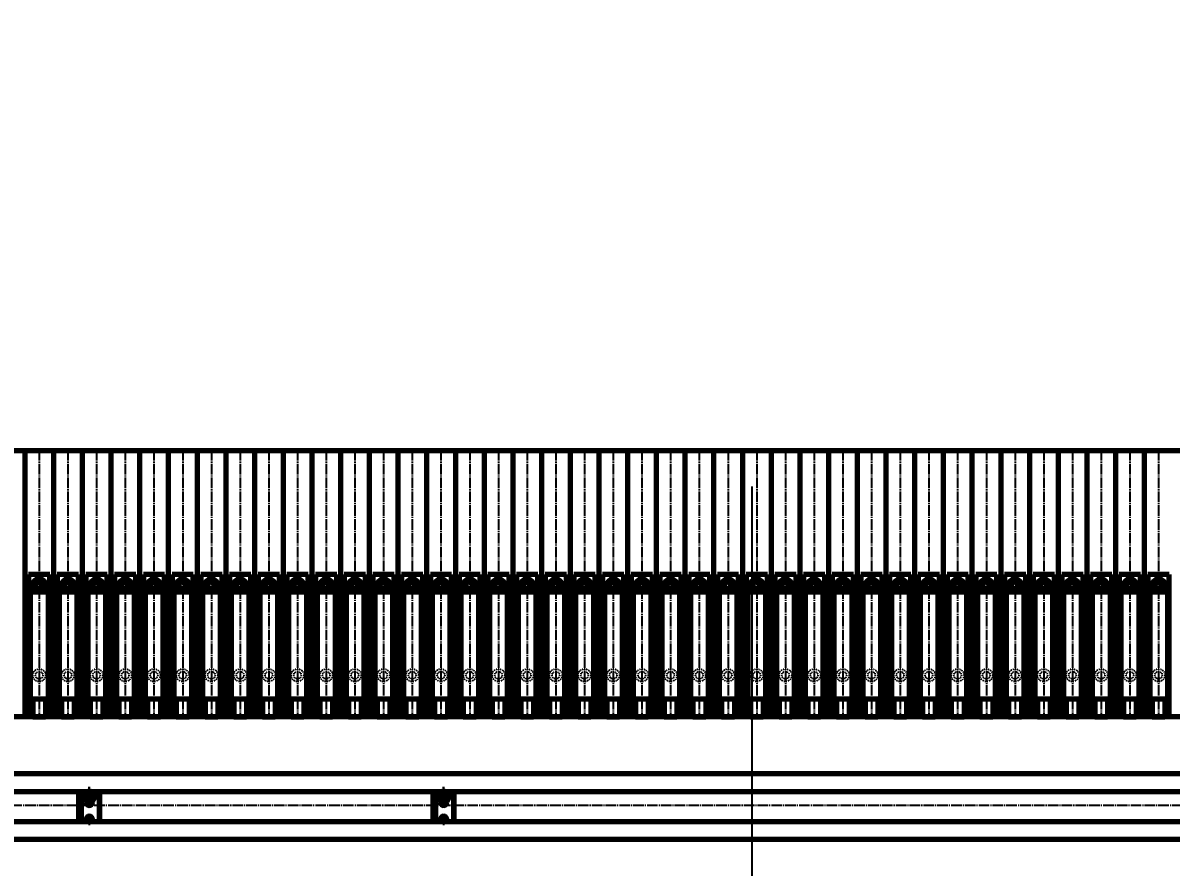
# Model space of a CAD drawing. Header units: millimetres. Extents: x -14850 to 14850, y -10500 to 10500.
# Drawn here: x -8277 to -5037, y 4235 to 6616 of the extents above; entities that cross this region are included whole.
import ezdxf

# ---------------------------------------------------------------- set-up
doc = ezdxf.new("R2010")
doc.units = ezdxf.units.MM
doc.linetypes.add('EB_DASH', pattern=[6, 3, -3])
doc.linetypes.add('EB_DASHDOT', pattern=[39, 30, -3, 3, -3])
for name, color, linetype, lineweight in [('CAXA0', 7, 'Continuous', 70), ('CAXA1', 1, 'EB_DASHDOT', 25), ('CAXA2', 6, 'EB_DASH', 25), ('CAXA4', 3, 'Continuous', 25)]:
    doc.layers.add(name, color=color, linetype=linetype, lineweight=lineweight)
doc.styles.add('标准', font='', dxfattribs={"width": 0.667})
doc.styles.get('标准').set_extended_font_data('SimSun')
doc.dimstyles.new('标准', dxfattribs={"dimscale": 50, "dimtxt": 4, "dimasz": 3, "dimexe": 2, "dimexo": 0, "dimtad": 1, "dimdec": 1, "dimdsep": 46, "dimtxsty": '标准', "dimcen": 0, "dimdle": 4, "dimaunit": 1, "dimazin": 2, "dimtfac": 1, "dimtdec": 3, "dimtmove": 0, "dimatfit": 3, "dimfxl": 0, "dimtolj": 1, "dimtzin": 0, "dimarcsym": 0})

# ---------------------------------------------------------------- blocks, each defined once
blk = doc.blocks.new('*D271')
at = {"layer": 'CAXA4', "linetype": 'Continuous', "lineweight": 25}
for points in [[(-11554.7, 8326.6), (-11404.7, 8307.9), (-11404.7, 8345.4)], [(3945.3, 8326.6), (3795.3, 8307.9), (3795.3, 8345.4)]]:
    blk.add_hatch(color=0, dxfattribs=at).paths.add_polyline_path(points, flags=0)
at = {"layer": 'CAXA4', "color": 0, "linetype": 'Continuous', "lineweight": 25}
for p, q in [((-11554.7, 4413.9), (-11554.7, 8426.6)), ((3945.3, 4948.9), (3945.3, 8426.6)), ((-11554.7, 8326.6), (3945.3, 8326.6))]:
    blk.add_line(p, q, dxfattribs=at)
at = {"layer": 'CAXA4', "color": 0, "linetype": 'Continuous', "lineweight": 25, "insert": (-4072.2, 8631.9), "char_height": 200, "attachment_point": 1, "style": '标准'}
blk.add_mtext('\\fSimSun|b0|i0|p34;15500', dxfattribs=at)

msp = doc.modelspace()

# ---------------------------------------------------------------- linework, layer by layer
at = {"layer": 'CAXA0'}
for p, q in [((1398.26, 5408.92), (-10849.74, 5408.92)), ((-8271.74, 5408.92), (-8271.74, 4658.92)), ((-8190.74, 5408.92), (-8190.74, 4658.92)), ((-8109.74, 5408.92), (-8109.74, 4658.92)), ((-8028.74, 5408.92), (-8028.74, 4658.92)), ((-7947.74, 5408.92), (-7947.74, 4658.92)), ((-7866.74, 5408.92), (-7866.74, 4658.92)), ((-7785.74, 5408.92), (-7785.74, 4658.92)), ((-7704.74, 5408.92), (-7704.74, 4658.92)), ((-7623.74, 5408.92), (-7623.74, 4658.92)), ((-7542.74, 5408.92), (-7542.74, 4658.92)), ((-7461.74, 5408.92), (-7461.74, 4658.92)), ((-7380.74, 5408.92), (-7380.74, 4658.92)), ((-7299.74, 5408.92), (-7299.74, 4658.92)), ((-7218.74, 5408.92), (-7218.74, 4658.92)), ((-7137.74, 5408.92), (-7137.74, 4658.92)), ((-7056.74, 5408.92), (-7056.74, 4658.92)), ((-6975.74, 5408.92), (-6975.74, 4658.92)), ((-6894.74, 5408.92), (-6894.74, 4658.92)), ((-6813.74, 5408.92), (-6813.74, 4658.92)), ((-6732.74, 5408.92), (-6732.74, 4658.92)), ((-6651.74, 5408.92), (-6651.74, 4658.92)), ((-6570.74, 5408.92), (-6570.74, 4658.92)), ((-6489.74, 5408.92), (-6489.74, 4658.92)), ((-6408.74, 5408.92), (-6408.74, 4658.92)), ((-6327.74, 5408.92), (-6327.74, 4658.92)), ((-6246.74, 5408.92), (-6246.74, 4658.92)), ((-6165.74, 5408.92), (-6165.74, 4658.92)), ((-6084.74, 5408.92), (-6084.74, 4658.92)), ((-6003.74, 5408.92), (-6003.74, 4658.92)), ((-5922.74, 5408.92), (-5922.74, 4658.92)), ((-5841.74, 5408.92), (-5841.74, 4658.92)), ((-5760.74, 5408.92), (-5760.74, 4658.92)), ((-5679.74, 5408.92), (-5679.74, 4658.92)), ((-5598.74, 5408.92), (-5598.74, 4658.92)), ((-5517.74, 5408.92), (-5517.74, 4658.92)), ((-5436.74, 5408.92), (-5436.74, 4658.92)), ((-5355.74, 5408.92), (-5355.74, 4658.92)), ((-5274.74, 5408.92), (-5274.74, 4658.92)), ((-5193.74, 5408.92), (-5193.74, 4658.92)), ((-5112.74, 5408.92), (-5112.74, 4658.92)), ((-8201.24, 5060.33), (-8261.24, 5060.33)), ((-8261.24, 5060.33), (-8261.24, 4658.92)), ((-8201.24, 4658.92), (-8201.24, 5060.33)), ((-8120.24, 5060.33), (-8180.24, 5060.33)), ((-8180.24, 5060.33), (-8180.24, 4658.92)), ((-8120.24, 4658.92), (-8120.24, 5060.33)), ((-8039.24, 5060.33), (-8099.24, 5060.33)), ((-8099.24, 5060.33), (-8099.24, 4658.92)), ((-8039.24, 4658.92), (-8039.24, 5060.33)), ((-7958.24, 5060.33), (-8018.24, 5060.33)), ((-8018.24, 5060.33), (-8018.24, 4658.92)), ((-7958.24, 4658.92), (-7958.24, 5060.33)), ((-7877.24, 5060.33), (-7937.24, 5060.33)), ((-7937.24, 5060.33), (-7937.24, 4658.92)), ((-7877.24, 4658.92), (-7877.24, 5060.33)), ((-7796.24, 5060.33), (-7856.24, 5060.33)), ((-7856.24, 5060.33), (-7856.24, 4658.92)), ((-7796.24, 4658.92), (-7796.24, 5060.33)), ((-7715.24, 5060.33), (-7775.24, 5060.33)), ((-7775.24, 5060.33), (-7775.24, 4658.92)), ((-7715.24, 4658.92), (-7715.24, 5060.33)), ((-7634.24, 5060.33), (-7694.24, 5060.33)), ((-7694.24, 5060.33), (-7694.24, 4658.92)), ((-7634.24, 4658.92), (-7634.24, 5060.33)), ((-7553.24, 5060.33), (-7613.24, 5060.33)), ((-7613.24, 5060.33), (-7613.24, 4658.92)), ((-7553.24, 4658.92), (-7553.24, 5060.33)), ((-7472.24, 5060.33), (-7532.24, 5060.33)), ((-7532.24, 5060.33), (-7532.24, 4658.92)), ((-7472.24, 4658.92), (-7472.24, 5060.33)), ((-7391.24, 5060.33), (-7451.24, 5060.33)), ((-7451.24, 5060.33), (-7451.24, 4658.92)), ((-7391.24, 4658.92), (-7391.24, 5060.33)), ((-7310.24, 5060.33), (-7370.24, 5060.33)), ((-7370.24, 5060.33), (-7370.24, 4658.92)), ((-7310.24, 4658.92), (-7310.24, 5060.33)), ((-7229.24, 5060.33), (-7289.24, 5060.33)), ((-7289.24, 5060.33), (-7289.24, 4658.92)), ((-7229.24, 4658.92), (-7229.24, 5060.33)), ((-7148.24, 5060.33), (-7208.24, 5060.33)), ((-7208.24, 5060.33), (-7208.24, 4658.92)), ((-7148.24, 4658.92), (-7148.24, 5060.33)), ((-7067.24, 5060.33), (-7127.24, 5060.33)), ((-7127.24, 5060.33), (-7127.24, 4658.92)), ((-7067.24, 4658.92), (-7067.24, 5060.33)), ((-6986.24, 5060.33), (-7046.24, 5060.33)), ((-7046.24, 5060.33), (-7046.24, 4658.92)), ((-6986.24, 4658.92), (-6986.24, 5060.33)), ((-6905.24, 5060.33), (-6965.24, 5060.33)), ((-6965.24, 5060.33), (-6965.24, 4658.92)), ((-6905.24, 4658.92), (-6905.24, 5060.33)), ((-6824.24, 5060.33), (-6884.24, 5060.33)), ((-6884.24, 5060.33), (-6884.24, 4658.92)), ((-6824.24, 4658.92), (-6824.24, 5060.33)), ((-6743.24, 5060.33), (-6803.24, 5060.33)), ((-6803.24, 5060.33), (-6803.24, 4658.92)), ((-6743.24, 4658.92), (-6743.24, 5060.33)), ((-6662.24, 5060.33), (-6722.24, 5060.33)), ((-6722.24, 5060.33), (-6722.24, 4658.92)), ((-6662.24, 4658.92), (-6662.24, 5060.33)), ((-6581.24, 5060.33), (-6641.24, 5060.33)), ((-6641.24, 5060.33), (-6641.24, 4658.92)), ((-6581.24, 4658.92), (-6581.24, 5060.33)), ((-6500.24, 5060.33), (-6560.24, 5060.33)), ((-6560.24, 5060.33), (-6560.24, 4658.92)), ((-6500.24, 4658.92), (-6500.24, 5060.33)), ((-6419.24, 5060.33), (-6479.24, 5060.33)), ((-6479.24, 5060.33), (-6479.24, 4658.92)), ((-6419.24, 4658.92), (-6419.24, 5060.33)), ((-6338.24, 5060.33), (-6398.24, 5060.33)), ((-6398.24, 5060.33), (-6398.24, 4658.92)), ((-6338.24, 4658.92), (-6338.24, 5060.33)), ((-6257.24, 5060.33), (-6317.24, 5060.33)), ((-6317.24, 5060.33), (-6317.24, 4658.92)), ((-6257.24, 4658.92), (-6257.24, 5060.33)), ((-6176.24, 5060.33), (-6236.24, 5060.33)), ((-6236.24, 5060.33), (-6236.24, 4658.92)), ((-6176.24, 4658.92), (-6176.24, 5060.33)), ((-6095.24, 5060.33), (-6155.24, 5060.33)), ((-6155.24, 5060.33), (-6155.24, 4658.92)), ((-6095.24, 4658.92), (-6095.24, 5060.33)), ((-6014.24, 5060.33), (-6074.24, 5060.33)), ((-6074.24, 5060.33), (-6074.24, 4658.92)), ((-6014.24, 4658.92), (-6014.24, 5060.33)), ((-5933.24, 5060.33), (-5993.24, 5060.33)), ((-5993.24, 5060.33), (-5993.24, 4658.92)), ((-5933.24, 4658.92), (-5933.24, 5060.33)), ((-5852.24, 5060.33), (-5912.24, 5060.33)), ((-5912.24, 5060.33), (-5912.24, 4658.92)), ((-5852.24, 4658.92), (-5852.24, 5060.33)), ((-5771.24, 5060.33), (-5831.24, 5060.33)), ((-5831.24, 5060.33), (-5831.24, 4658.92)), ((-5771.24, 4658.92), (-5771.24, 5060.33)), ((-5690.24, 5060.33), (-5750.24, 5060.33)), ((-5750.24, 5060.33), (-5750.24, 4658.92)), ((-5690.24, 4658.92), (-5690.24, 5060.33)), ((-5609.24, 5060.33), (-5669.24, 5060.33)), ((-5669.24, 5060.33), (-5669.24, 4658.92)), ((-5609.24, 4658.92), (-5609.24, 5060.33)), ((-5528.24, 5060.33), (-5588.24, 5060.33)), ((-5588.24, 5060.33), (-5588.24, 4658.92)), ((-5528.24, 4658.92), (-5528.24, 5060.33)), ((-5447.24, 5060.33), (-5507.24, 5060.33)), ((-5507.24, 5060.33), (-5507.24, 4658.92)), ((-5447.24, 4658.92), (-5447.24, 5060.33)), ((-5366.24, 5060.33), (-5426.24, 5060.33)), ((-5426.24, 5060.33), (-5426.24, 4658.92)), ((-5366.24, 4658.92), (-5366.24, 5060.33)), ((-5285.24, 5060.33), (-5345.24, 5060.33)), ((-5345.24, 5060.33), (-5345.24, 4658.92)), ((-5285.24, 4658.92), (-5285.24, 5060.33)), ((-5204.24, 5060.33), (-5264.24, 5060.33)), ((-5264.24, 5060.33), (-5264.24, 4658.92)), ((-5204.24, 4658.92), (-5204.24, 5060.33)), ((-5123.24, 5060.33), (-5183.24, 5060.33)), ((-5183.24, 5060.33), (-5183.24, 4658.92)), ((-5123.24, 4658.92), (-5123.24, 5060.33)), ((-5042.24, 5060.33), (-5102.24, 5060.33)), ((-5102.24, 5060.33), (-5102.24, 4658.92)), ((-5042.24, 4658.92), (-5042.24, 5060.33)), ((-8206.24, 5010.33), (-8256.24, 5010.33)), ((-8256.24, 5010.33), (-8256.24, 4663.92)), ((-8206.24, 5010.33), (-8206.24, 4663.92)), ((-8125.24, 5010.33), (-8175.24, 5010.33)), ((-8175.24, 5010.33), (-8175.24, 4663.92)), ((-8125.24, 5010.33), (-8125.24, 4663.92)), ((-8044.24, 5010.33), (-8094.24, 5010.33)), ((-8094.24, 5010.33), (-8094.24, 4663.92)), ((-8044.24, 5010.33), (-8044.24, 4663.92)), ((-7963.24, 5010.33), (-8013.24, 5010.33)), ((-8013.24, 5010.33), (-8013.24, 4663.92)), ((-7963.24, 5010.33), (-7963.24, 4663.92)), ((-7882.24, 5010.33), (-7932.24, 5010.33)), ((-7932.24, 5010.33), (-7932.24, 4663.92)), ((-7882.24, 5010.33), (-7882.24, 4663.92)), ((-7801.24, 5010.33), (-7851.24, 5010.33)), ((-7851.24, 5010.33), (-7851.24, 4663.92)), ((-7801.24, 5010.33), (-7801.24, 4663.92)), ((-7720.24, 5010.33), (-7770.24, 5010.33)), ((-7770.24, 5010.33), (-7770.24, 4663.92)), ((-7720.24, 5010.33), (-7720.24, 4663.92)), ((-7639.24, 5010.33), (-7689.24, 5010.33)), ((-7689.24, 5010.33), (-7689.24, 4663.92)), ((-7639.24, 5010.33), (-7639.24, 4663.92)), ((-7558.24, 5010.33), (-7608.24, 5010.33)), ((-7608.24, 5010.33), (-7608.24, 4663.92)), ((-7558.24, 5010.33), (-7558.24, 4663.92)), ((-7477.24, 5010.33), (-7527.24, 5010.33)), ((-7527.24, 5010.33), (-7527.24, 4663.92)), ((-7477.24, 5010.33), (-7477.24, 4663.92)), ((-7396.24, 5010.33), (-7446.24, 5010.33)), ((-7446.24, 5010.33), (-7446.24, 4663.92)), ((-7396.24, 5010.33), (-7396.24, 4663.92)), ((-7315.24, 5010.33), (-7365.24, 5010.33)), ((-7365.24, 5010.33), (-7365.24, 4663.92)), ((-7315.24, 5010.33), (-7315.24, 4663.92)), ((-7234.24, 5010.33), (-7284.24, 5010.33)), ((-7284.24, 5010.33), (-7284.24, 4663.92)), ((-7234.24, 5010.33), (-7234.24, 4663.92)), ((-7153.24, 5010.33), (-7203.24, 5010.33)), ((-7203.24, 5010.33), (-7203.24, 4663.92)), ((-7153.24, 5010.33), (-7153.24, 4663.92)), ((-7072.24, 5010.33), (-7122.24, 5010.33)), ((-7122.24, 5010.33), (-7122.24, 4663.92)), ((-7072.24, 5010.33), (-7072.24, 4663.92)), ((-6991.24, 5010.33), (-7041.24, 5010.33)), ((-7041.24, 5010.33), (-7041.24, 4663.92)), ((-6991.24, 5010.33), (-6991.24, 4663.92)), ((-6910.24, 5010.33), (-6960.24, 5010.33)), ((-6960.24, 5010.33), (-6960.24, 4663.92)), ((-6910.24, 5010.33), (-6910.24, 4663.92)), ((-6829.24, 5010.33), (-6879.24, 5010.33)), ((-6879.24, 5010.33), (-6879.24, 4663.92)), ((-6829.24, 5010.33), (-6829.24, 4663.92)), ((-6748.24, 5010.33), (-6798.24, 5010.33)), ((-6798.24, 5010.33), (-6798.24, 4663.92)), ((-6748.24, 5010.33), (-6748.24, 4663.92)), ((-6667.24, 5010.33), (-6717.24, 5010.33)), ((-6717.24, 5010.33), (-6717.24, 4663.92)), ((-6667.24, 5010.33), (-6667.24, 4663.92)), ((-6586.24, 5010.33), (-6636.24, 5010.33)), ((-6636.24, 5010.33), (-6636.24, 4663.92)), ((-6586.24, 5010.33), (-6586.24, 4663.92)), ((-6505.24, 5010.33), (-6555.24, 5010.33)), ((-6555.24, 5010.33), (-6555.24, 4663.92)), ((-6505.24, 5010.33), (-6505.24, 4663.92)), ((-6424.24, 5010.33), (-6474.24, 5010.33)), ((-6474.24, 5010.33), (-6474.24, 4663.92)), ((-6424.24, 5010.33), (-6424.24, 4663.92)), ((-6343.24, 5010.33), (-6393.24, 5010.33)), ((-6393.24, 5010.33), (-6393.24, 4663.92)), ((-6343.24, 5010.33), (-6343.24, 4663.92)), ((-6262.24, 5010.33), (-6312.24, 5010.33)), ((-6312.24, 5010.33), (-6312.24, 4663.92)), ((-6262.24, 5010.33), (-6262.24, 4663.92)), ((-6181.24, 5010.33), (-6231.24, 5010.33)), ((-6231.24, 5010.33), (-6231.24, 4663.92)), ((-6181.24, 5010.33), (-6181.24, 4663.92)), ((-6100.24, 5010.33), (-6150.24, 5010.33)), ((-6150.24, 5010.33), (-6150.24, 4663.92)), ((-6100.24, 5010.33), (-6100.24, 4663.92)), ((-6019.24, 5010.33), (-6069.24, 5010.33)), ((-6069.24, 5010.33), (-6069.24, 4663.92)), ((-6019.24, 5010.33), (-6019.24, 4663.92)), ((-5938.24, 5010.33), (-5988.24, 5010.33)), ((-5988.24, 5010.33), (-5988.24, 4663.92)), ((-5938.24, 5010.33), (-5938.24, 4663.92)), ((-5857.24, 5010.33), (-5907.24, 5010.33)), ((-5907.24, 5010.33), (-5907.24, 4663.92)), ((-5857.24, 5010.33), (-5857.24, 4663.92)), ((-5776.24, 5010.33), (-5826.24, 5010.33)), ((-5826.24, 5010.33), (-5826.24, 4663.92)), ((-5776.24, 5010.33), (-5776.24, 4663.92)), ((-5695.24, 5010.33), (-5745.24, 5010.33)), ((-5745.24, 5010.33), (-5745.24, 4663.92)), ((-5695.24, 5010.33), (-5695.24, 4663.92)), ((-5614.24, 5010.33), (-5664.24, 5010.33)), ((-5664.24, 5010.33), (-5664.24, 4663.92)), ((-5614.24, 5010.33), (-5614.24, 4663.92)), ((-5533.24, 5010.33), (-5583.24, 5010.33)), ((-5583.24, 5010.33), (-5583.24, 4663.92)), ((-5533.24, 5010.33), (-5533.24, 4663.92)), ((-5452.24, 5010.33), (-5502.24, 5010.33)), ((-5502.24, 5010.33), (-5502.24, 4663.92)), ((-5452.24, 5010.33), (-5452.24, 4663.92)), ((-5371.24, 5010.33), (-5421.24, 5010.33)), ((-5421.24, 5010.33), (-5421.24, 4663.92)), ((-5371.24, 5010.33), (-5371.24, 4663.92)), ((-5290.24, 5010.33), (-5340.24, 5010.33)), ((-5340.24, 5010.33), (-5340.24, 4663.92)), ((-5290.24, 5010.33), (-5290.24, 4663.92)), ((-5209.24, 5010.33), (-5259.24, 5010.33)), ((-5259.24, 5010.33), (-5259.24, 4663.92)), ((-5209.24, 5010.33), (-5209.24, 4663.92)), ((-5128.24, 5010.33), (-5178.24, 5010.33)), ((-5178.24, 5010.33), (-5178.24, 4663.92)), ((-5128.24, 5010.33), (-5128.24, 4663.92)), ((-5047.24, 5010.33), (-5097.24, 5010.33)), ((-5097.24, 5010.33), (-5097.24, 4663.92)), ((-5047.24, 5010.33), (-5047.24, 4663.92)), ((-8249.24, 4708.92), (-8249.24, 4658.92)), ((-8213.24, 4708.92), (-8249.24, 4708.92)), ((-8213.24, 4708.92), (-8213.24, 4658.92)), ((-8168.24, 4708.92), (-8168.24, 4658.92)), ((-8132.24, 4708.92), (-8168.24, 4708.92)), ((-8132.24, 4708.92), (-8132.24, 4658.92)), ((-8087.24, 4708.92), (-8087.24, 4658.92)), ((-8051.24, 4708.92), (-8087.24, 4708.92)), ((-8051.24, 4708.92), (-8051.24, 4658.92)), ((-8006.24, 4708.92), (-8006.24, 4658.92)), ((-7970.24, 4708.92), (-8006.24, 4708.92)), ((-7970.24, 4708.92), (-7970.24, 4658.92)), ((-7925.24, 4708.92), (-7925.24, 4658.92)), ((-7889.24, 4708.92), (-7925.24, 4708.92)), ((-7889.24, 4708.92), (-7889.24, 4658.92)), ((-7844.24, 4708.92), (-7844.24, 4658.92)), ((-7808.24, 4708.92), (-7844.24, 4708.92)), ((-7808.24, 4708.92), (-7808.24, 4658.92)), ((-7763.24, 4708.92), (-7763.24, 4658.92)), ((-7727.24, 4708.92), (-7763.24, 4708.92)), ((-7727.24, 4708.92), (-7727.24, 4658.92)), ((-7682.24, 4708.92), (-7682.24, 4658.92)), ((-7646.24, 4708.92), (-7682.24, 4708.92)), ((-7646.24, 4708.92), (-7646.24, 4658.92)), ((-7601.24, 4708.92), (-7601.24, 4658.92)), ((-7565.24, 4708.92), (-7601.24, 4708.92)), ((-7565.24, 4708.92), (-7565.24, 4658.92)), ((-7520.24, 4708.92), (-7520.24, 4658.92)), ((-7484.24, 4708.92), (-7520.24, 4708.92)), ((-7484.24, 4708.92), (-7484.24, 4658.92)), ((-7439.24, 4708.92), (-7439.24, 4658.92)), ((-7403.24, 4708.92), (-7439.24, 4708.92)), ((-7403.24, 4708.92), (-7403.24, 4658.92)), ((-7358.24, 4708.92), (-7358.24, 4658.92)), ((-7322.24, 4708.92), (-7358.24, 4708.92)), ((-7322.24, 4708.92), (-7322.24, 4658.92)), ((-7277.24, 4708.92), (-7277.24, 4658.92)), ((-7241.24, 4708.92), (-7277.24, 4708.92)), ((-7241.24, 4708.92), (-7241.24, 4658.92)), ((-7196.24, 4708.92), (-7196.24, 4658.92)), ((-7160.24, 4708.92), (-7196.24, 4708.92)), ((-7160.24, 4708.92), (-7160.24, 4658.92)), ((-7115.24, 4708.92), (-7115.24, 4658.92)), ((-7079.24, 4708.92), (-7115.24, 4708.92)), ((-7079.24, 4708.92), (-7079.24, 4658.92)), ((-7034.24, 4708.92), (-7034.24, 4658.92)), ((-6998.24, 4708.92), (-7034.24, 4708.92)), ((-6998.24, 4708.92), (-6998.24, 4658.92)), ((-6953.24, 4708.92), (-6953.24, 4658.92)), ((-6917.24, 4708.92), (-6953.24, 4708.92)), ((-6917.24, 4708.92), (-6917.24, 4658.92)), ((-6872.24, 4708.92), (-6872.24, 4658.92)), ((-6836.24, 4708.92), (-6872.24, 4708.92)), ((-6836.24, 4708.92), (-6836.24, 4658.92)), ((-6791.24, 4708.92), (-6791.24, 4658.92)), ((-6755.24, 4708.92), (-6791.24, 4708.92)), ((-6755.24, 4708.92), (-6755.24, 4658.92)), ((-6710.24, 4708.92), (-6710.24, 4658.92)), ((-6674.24, 4708.92), (-6710.24, 4708.92)), ((-6674.24, 4708.92), (-6674.24, 4658.92)), ((-6629.24, 4708.92), (-6629.24, 4658.92)), ((-6593.24, 4708.92), (-6629.24, 4708.92)), ((-6593.24, 4708.92), (-6593.24, 4658.92)), ((-6548.24, 4708.92), (-6548.24, 4658.92)), ((-6512.24, 4708.92), (-6548.24, 4708.92)), ((-6512.24, 4708.92), (-6512.24, 4658.92)), ((-6467.24, 4708.92), (-6467.24, 4658.92)), ((-6431.24, 4708.92), (-6467.24, 4708.92)), ((-6431.24, 4708.92), (-6431.24, 4658.92)), ((-6386.24, 4708.92), (-6386.24, 4658.92)), ((-6350.24, 4708.92), (-6386.24, 4708.92)), ((-6350.24, 4708.92), (-6350.24, 4658.92)), ((-6305.24, 4708.92), (-6305.24, 4658.92)), ((-6269.24, 4708.92), (-6305.24, 4708.92)), ((-6269.24, 4708.92), (-6269.24, 4658.92)), ((-6224.24, 4708.92), (-6224.24, 4658.92)), ((-6188.24, 4708.92), (-6224.24, 4708.92)), ((-6188.24, 4708.92), (-6188.24, 4658.92)), ((-6143.24, 4708.92), (-6143.24, 4658.92)), ((-6107.24, 4708.92), (-6143.24, 4708.92)), ((-6107.24, 4708.92), (-6107.24, 4658.92)), ((-6062.24, 4708.92), (-6062.24, 4658.92)), ((-6026.24, 4708.92), (-6062.24, 4708.92)), ((-6026.24, 4708.92), (-6026.24, 4658.92)), ((-5981.24, 4708.92), (-5981.24, 4658.92)), ((-5945.24, 4708.92), (-5981.24, 4708.92)), ((-5945.24, 4708.92), (-5945.24, 4658.92)), ((-5900.24, 4708.92), (-5900.24, 4658.92)), ((-5864.24, 4708.92), (-5900.24, 4708.92)), ((-5864.24, 4708.92), (-5864.24, 4658.92)), ((-5819.24, 4708.92), (-5819.24, 4658.92)), ((-5783.24, 4708.92), (-5819.24, 4708.92)), ((-5783.24, 4708.92), (-5783.24, 4658.92)), ((-5738.24, 4708.92), (-5738.24, 4658.92)), ((-5702.24, 4708.92), (-5738.24, 4708.92)), ((-5702.24, 4708.92), (-5702.24, 4658.92)), ((-5657.24, 4708.92), (-5657.24, 4658.92)), ((-5621.24, 4708.92), (-5657.24, 4708.92)), ((-5621.24, 4708.92), (-5621.24, 4658.92)), ((-5576.24, 4708.92), (-5576.24, 4658.92)), ((-5540.24, 4708.92), (-5576.24, 4708.92)), ((-5540.24, 4708.92), (-5540.24, 4658.92)), ((-5495.24, 4708.92), (-5495.24, 4658.92)), ((-5459.24, 4708.92), (-5495.24, 4708.92)), ((-5459.24, 4708.92), (-5459.24, 4658.92)), ((-5414.24, 4708.92), (-5414.24, 4658.92)), ((-5378.24, 4708.92), (-5414.24, 4708.92)), ((-5378.24, 4708.92), (-5378.24, 4658.92)), ((-5333.24, 4708.92), (-5333.24, 4658.92)), ((-5297.24, 4708.92), (-5333.24, 4708.92)), ((-5297.24, 4708.92), (-5297.24, 4658.92)), ((-5252.24, 4708.92), (-5252.24, 4658.92)), ((-5216.24, 4708.92), (-5252.24, 4708.92)), ((-5216.24, 4708.92), (-5216.24, 4658.92)), ((-5171.24, 4708.92), (-5171.24, 4658.92)), ((-5135.24, 4708.92), (-5171.24, 4708.92)), ((-5135.24, 4708.92), (-5135.24, 4658.92)), ((-5090.24, 4708.92), (-5090.24, 4658.92)), ((-5054.24, 4708.92), (-5090.24, 4708.92)), ((-5054.24, 4708.92), (-5054.24, 4658.92)), ((-2580.35, 4658.92), (-11047.67, 4658.92)), ((1465.91, 4658.92), (-10539.74, 4658.92)), ((-8249.24, 4663.92), (-8256.24, 4663.92)), ((-8249.24, 4658.92), (-8213.24, 4658.92)), ((-8213.24, 4658.92), (-8249.24, 4658.92)), ((-8206.24, 4663.92), (-8213.24, 4663.92)), ((-8168.24, 4663.92), (-8175.24, 4663.92)), ((-8168.24, 4658.92), (-8132.24, 4658.92)), ((-8132.24, 4658.92), (-8168.24, 4658.92)), ((-8125.24, 4663.92), (-8132.24, 4663.92)), ((-8087.24, 4663.92), (-8094.24, 4663.92)), ((-8087.24, 4658.92), (-8051.24, 4658.92)), ((-8051.24, 4658.92), (-8087.24, 4658.92)), ((-8044.24, 4663.92), (-8051.24, 4663.92)), ((-8006.24, 4663.92), (-8013.24, 4663.92)), ((-8006.24, 4658.92), (-7970.24, 4658.92)), ((-7970.24, 4658.92), (-8006.24, 4658.92)), ((-7963.24, 4663.92), (-7970.24, 4663.92)), ((-7925.24, 4663.92), (-7932.24, 4663.92)), ((-7925.24, 4658.92), (-7889.24, 4658.92)), ((-7889.24, 4658.92), (-7925.24, 4658.92)), ((-7882.24, 4663.92), (-7889.24, 4663.92)), ((-7844.24, 4663.92), (-7851.24, 4663.92)), ((-7844.24, 4658.92), (-7808.24, 4658.92)), ((-7808.24, 4658.92), (-7844.24, 4658.92)), ((-7801.24, 4663.92), (-7808.24, 4663.92)), ((-7763.24, 4663.92), (-7770.24, 4663.92)), ((-7763.24, 4658.92), (-7727.24, 4658.92)), ((-7727.24, 4658.92), (-7763.24, 4658.92)), ((-7720.24, 4663.92), (-7727.24, 4663.92)), ((-7682.24, 4663.92), (-7689.24, 4663.92)), ((-7682.24, 4658.92), (-7646.24, 4658.92)), ((-7646.24, 4658.92), (-7682.24, 4658.92)), ((-7639.24, 4663.92), (-7646.24, 4663.92)), ((-7601.24, 4663.92), (-7608.24, 4663.92)), ((-7601.24, 4658.92), (-7565.24, 4658.92)), ((-7565.24, 4658.92), (-7601.24, 4658.92)), ((-7558.24, 4663.92), (-7565.24, 4663.92)), ((-7520.24, 4663.92), (-7527.24, 4663.92)), ((-7520.24, 4658.92), (-7484.24, 4658.92)), ((-7484.24, 4658.92), (-7520.24, 4658.92)), ((-7477.24, 4663.92), (-7484.24, 4663.92)), ((-7439.24, 4663.92), (-7446.24, 4663.92)), ((-7439.24, 4658.92), (-7403.24, 4658.92)), ((-7403.24, 4658.92), (-7439.24, 4658.92)), ((-7396.24, 4663.92), (-7403.24, 4663.92)), ((-7358.24, 4663.92), (-7365.24, 4663.92)), ((-7358.24, 4658.92), (-7322.24, 4658.92)), ((-7322.24, 4658.92), (-7358.24, 4658.92)), ((-7315.24, 4663.92), (-7322.24, 4663.92)), ((-7277.24, 4663.92), (-7284.24, 4663.92)), ((-7277.24, 4658.92), (-7241.24, 4658.92)), ((-7241.24, 4658.92), (-7277.24, 4658.92)), ((-7234.24, 4663.92), (-7241.24, 4663.92)), ((-7196.24, 4663.92), (-7203.24, 4663.92)), ((-7196.24, 4658.92), (-7160.24, 4658.92)), ((-7160.24, 4658.92), (-7196.24, 4658.92)), ((-7153.24, 4663.92), (-7160.24, 4663.92)), ((-7115.24, 4663.92), (-7122.24, 4663.92)), ((-7115.24, 4658.92), (-7079.24, 4658.92)), ((-7079.24, 4658.92), (-7115.24, 4658.92)), ((-7072.24, 4663.92), (-7079.24, 4663.92)), ((-7034.24, 4663.92), (-7041.24, 4663.92)), ((-7034.24, 4658.92), (-6998.24, 4658.92)), ((-6998.24, 4658.92), (-7034.24, 4658.92)), ((-6991.24, 4663.92), (-6998.24, 4663.92)), ((-6953.24, 4663.92), (-6960.24, 4663.92)), ((-6953.24, 4658.92), (-6917.24, 4658.92)), ((-6917.24, 4658.92), (-6953.24, 4658.92)), ((-6910.24, 4663.92), (-6917.24, 4663.92)), ((-6872.24, 4663.92), (-6879.24, 4663.92)), ((-6872.24, 4658.92), (-6836.24, 4658.92)), ((-6836.24, 4658.92), (-6872.24, 4658.92)), ((-6829.24, 4663.92), (-6836.24, 4663.92)), ((-6791.24, 4663.92), (-6798.24, 4663.92)), ((-6791.24, 4658.92), (-6755.24, 4658.92)), ((-6755.24, 4658.92), (-6791.24, 4658.92)), ((-6748.24, 4663.92), (-6755.24, 4663.92)), ((-6710.24, 4663.92), (-6717.24, 4663.92)), ((-6710.24, 4658.92), (-6674.24, 4658.92)), ((-6674.24, 4658.92), (-6710.24, 4658.92)), ((-6667.24, 4663.92), (-6674.24, 4663.92)), ((-6629.24, 4663.92), (-6636.24, 4663.92)), ((-6629.24, 4658.92), (-6593.24, 4658.92)), ((-6593.24, 4658.92), (-6629.24, 4658.92)), ((-6586.24, 4663.92), (-6593.24, 4663.92)), ((-6548.24, 4663.92), (-6555.24, 4663.92)), ((-6548.24, 4658.92), (-6512.24, 4658.92)), ((-6512.24, 4658.92), (-6548.24, 4658.92)), ((-6505.24, 4663.92), (-6512.24, 4663.92)), ((-6467.24, 4663.92), (-6474.24, 4663.92)), ((-6467.24, 4658.92), (-6431.24, 4658.92)), ((-6431.24, 4658.92), (-6467.24, 4658.92)), ((-6424.24, 4663.92), (-6431.24, 4663.92)), ((-6386.24, 4663.92), (-6393.24, 4663.92)), ((-6386.24, 4658.92), (-6350.24, 4658.92)), ((-6350.24, 4658.92), (-6386.24, 4658.92)), ((-6343.24, 4663.92), (-6350.24, 4663.92)), ((-6305.24, 4663.92), (-6312.24, 4663.92)), ((-6305.24, 4658.92), (-6269.24, 4658.92)), ((-6269.24, 4658.92), (-6305.24, 4658.92)), ((-6262.24, 4663.92), (-6269.24, 4663.92)), ((-6224.24, 4663.92), (-6231.24, 4663.92)), ((-6224.24, 4658.92), (-6188.24, 4658.92)), ((-6188.24, 4658.92), (-6224.24, 4658.92)), ((-6181.24, 4663.92), (-6188.24, 4663.92)), ((-6143.24, 4663.92), (-6150.24, 4663.92)), ((-6143.24, 4658.92), (-6107.24, 4658.92)), ((-6107.24, 4658.92), (-6143.24, 4658.92)), ((-6100.24, 4663.92), (-6107.24, 4663.92)), ((-6062.24, 4663.92), (-6069.24, 4663.92)), ((-6062.24, 4658.92), (-6026.24, 4658.92)), ((-6026.24, 4658.92), (-6062.24, 4658.92)), ((-6019.24, 4663.92), (-6026.24, 4663.92)), ((-5981.24, 4663.92), (-5988.24, 4663.92)), ((-5981.24, 4658.92), (-5945.24, 4658.92)), ((-5945.24, 4658.92), (-5981.24, 4658.92)), ((-5938.24, 4663.92), (-5945.24, 4663.92)), ((-5900.24, 4663.92), (-5907.24, 4663.92)), ((-5900.24, 4658.92), (-5864.24, 4658.92)), ((-5864.24, 4658.92), (-5900.24, 4658.92)), ((-5857.24, 4663.92), (-5864.24, 4663.92)), ((-5819.24, 4663.92), (-5826.24, 4663.92)), ((-5819.24, 4658.92), (-5783.24, 4658.92)), ((-5783.24, 4658.92), (-5819.24, 4658.92)), ((-5776.24, 4663.92), (-5783.24, 4663.92)), ((-5738.24, 4663.92), (-5745.24, 4663.92)), ((-5738.24, 4658.92), (-5702.24, 4658.92)), ((-5702.24, 4658.92), (-5738.24, 4658.92)), ((-5695.24, 4663.92), (-5702.24, 4663.92)), ((-5657.24, 4663.92), (-5664.24, 4663.92)), ((-5657.24, 4658.92), (-5621.24, 4658.92)), ((-5621.24, 4658.92), (-5657.24, 4658.92)), ((-5614.24, 4663.92), (-5621.24, 4663.92)), ((-5576.24, 4663.92), (-5583.24, 4663.92)), ((-5576.24, 4658.92), (-5540.24, 4658.92)), ((-5540.24, 4658.92), (-5576.24, 4658.92)), ((-5533.24, 4663.92), (-5540.24, 4663.92)), ((-5495.24, 4663.92), (-5502.24, 4663.92)), ((-5495.24, 4658.92), (-5459.24, 4658.92)), ((-5459.24, 4658.92), (-5495.24, 4658.92)), ((-5452.24, 4663.92), (-5459.24, 4663.92)), ((-5414.24, 4663.92), (-5421.24, 4663.92)), ((-5414.24, 4658.92), (-5378.24, 4658.92)), ((-5378.24, 4658.92), (-5414.24, 4658.92)), ((-5371.24, 4663.92), (-5378.24, 4663.92)), ((-5333.24, 4663.92), (-5340.24, 4663.92)), ((-5333.24, 4658.92), (-5297.24, 4658.92)), ((-5297.24, 4658.92), (-5333.24, 4658.92)), ((-5290.24, 4663.92), (-5297.24, 4663.92)), ((-5252.24, 4663.92), (-5259.24, 4663.92)), ((-5252.24, 4658.92), (-5216.24, 4658.92)), ((-5216.24, 4658.92), (-5252.24, 4658.92)), ((-5209.24, 4663.92), (-5216.24, 4663.92)), ((-5171.24, 4663.92), (-5178.24, 4663.92)), ((-5171.24, 4658.92), (-5135.24, 4658.92)), ((-5135.24, 4658.92), (-5171.24, 4658.92)), ((-5128.24, 4663.92), (-5135.24, 4663.92)), ((-5090.24, 4663.92), (-5097.24, 4663.92)), ((-5090.24, 4658.92), (-5054.24, 4658.92)), ((-5054.24, 4658.92), (-5090.24, 4658.92)), ((-5047.24, 4663.92), (-5054.24, 4663.92)), ((-10999.74, 4498.92), (1437.33, 4498.92)), ((-10969.74, 4448.92), (1434.59, 4448.92)), ((-8119.74, 4448.92), (-8119.74, 4363.92)), ((-8119.74, 4363.92), (-8119.74, 4448.92)), ((-8117.74, 4448.92), (-8117.74, 4363.92)), ((-8112.74, 4448.92), (-8112.74, 4363.92)), ((-8095.08, 4443.92), (-8101.07, 4440.47)), ((-8101.07, 4440.47), (-8101.07, 4427.38)), ((-8098.74, 4448.92), (-8098.74, 4445.92)), ((-8089.74, 4447.01), (-8095.08, 4443.92)), ((-8084.39, 4443.92), (-8089.74, 4447.01)), ((-8078.4, 4440.47), (-8084.39, 4443.92)), ((-8080.74, 4448.92), (-8080.74, 4445.92)), ((-8078.4, 4427.38), (-8078.4, 4440.47)), ((-8061.74, 4448.92), (-8061.74, 4363.92)), ((-8059.74, 4363.92), (-8059.74, 4448.92)), ((-7119.74, 4448.92), (-7119.74, 4363.92)), ((-7119.74, 4363.92), (-7119.74, 4448.92)), ((-7117.74, 4448.92), (-7117.74, 4363.92)), ((-7112.74, 4448.92), (-7112.74, 4363.92)), ((-7095.08, 4443.92), (-7101.07, 4440.47)), ((-7101.07, 4440.47), (-7101.07, 4427.38)), ((-7098.74, 4448.92), (-7098.74, 4445.92)), ((-7089.74, 4447.01), (-7095.08, 4443.92)), ((-7084.39, 4443.92), (-7089.74, 4447.01)), ((-7078.4, 4440.47), (-7084.39, 4443.92)), ((-7080.74, 4448.92), (-7080.74, 4445.92)), ((-7078.4, 4427.38), (-7078.4, 4440.47)), ((-7061.74, 4448.92), (-7061.74, 4363.92)), ((-7059.74, 4363.92), (-7059.74, 4448.92)), ((-8101.07, 4427.38), (-8089.74, 4420.84)), ((-8098.74, 4421.92), (-8098.74, 4417.92)), ((-8089.74, 4420.84), (-8078.4, 4427.38)), ((-8080.74, 4421.92), (-8080.74, 4417.92)), ((-8077.19, 4433.89), (-8078.4, 4433.89)), ((-8078.4, 4432.86), (-8077.23, 4432.86)), ((-7101.07, 4427.38), (-7089.74, 4420.84)), ((-7098.74, 4421.92), (-7098.74, 4417.92)), ((-7089.74, 4420.84), (-7078.4, 4427.38)), ((-7080.74, 4421.92), (-7080.74, 4417.92)), ((-7077.19, 4433.89), (-7078.4, 4433.89)), ((-7078.4, 4432.86), (-7077.23, 4432.86)), ((-10969.74, 4363.92), (1434.89, 4363.92)), ((-8098.74, 4369.92), (-8098.74, 4365.92)), ((-8089.74, 4367.01), (-8095.08, 4363.92)), ((-8084.39, 4363.92), (-8089.74, 4367.01)), ((-8080.74, 4369.92), (-8080.74, 4365.92)), ((-7098.74, 4369.92), (-7098.74, 4365.92)), ((-7089.74, 4367.01), (-7095.08, 4363.92)), ((-7084.39, 4363.92), (-7089.74, 4367.01)), ((-7080.74, 4369.92), (-7080.74, 4365.92)), ((-10999.74, 4313.92), (1437.26, 4313.92))]:
    msp.add_line(p, q, dxfattribs=at)
for centre, radius in [((-8231.24, 5030.33), 18), ((-8231.24, 5030.33), 10.5), ((-8150.24, 5030.33), 18), ((-8150.24, 5030.33), 10.5), ((-8069.24, 5030.33), 18), ((-8069.24, 5030.33), 10.5), ((-7988.24, 5030.33), 18), ((-7988.24, 5030.33), 10.5), ((-7907.24, 5030.33), 18), ((-7907.24, 5030.33), 10.5), ((-7826.24, 5030.33), 18), ((-7826.24, 5030.33), 10.5), ((-7745.24, 5030.33), 18), ((-7745.24, 5030.33), 10.5), ((-7664.24, 5030.33), 18), ((-7664.24, 5030.33), 10.5), ((-7583.24, 5030.33), 18), ((-7583.24, 5030.33), 10.5), ((-7502.24, 5030.33), 18), ((-7502.24, 5030.33), 10.5), ((-7421.24, 5030.33), 18), ((-7421.24, 5030.33), 10.5), ((-7340.24, 5030.33), 18), ((-7340.24, 5030.33), 10.5), ((-7259.24, 5030.33), 18), ((-7259.24, 5030.33), 10.5), ((-7178.24, 5030.33), 18), ((-7178.24, 5030.33), 10.5), ((-7097.24, 5030.33), 18), ((-7097.24, 5030.33), 10.5), ((-7016.24, 5030.33), 18), ((-7016.24, 5030.33), 10.5), ((-6935.24, 5030.33), 18), ((-6935.24, 5030.33), 10.5), ((-6854.24, 5030.33), 18), ((-6854.24, 5030.33), 10.5), ((-6773.24, 5030.33), 18), ((-6773.24, 5030.33), 10.5), ((-6692.24, 5030.33), 18), ((-6692.24, 5030.33), 10.5), ((-6611.24, 5030.33), 18), ((-6611.24, 5030.33), 10.5), ((-6530.24, 5030.33), 18), ((-6530.24, 5030.33), 10.5), ((-6449.24, 5030.33), 18), ((-6449.24, 5030.33), 10.5), ((-6368.24, 5030.33), 18), ((-6368.24, 5030.33), 10.5), ((-6287.24, 5030.33), 18), ((-6287.24, 5030.33), 10.5), ((-6206.24, 5030.33), 18), ((-6206.24, 5030.33), 10.5), ((-6125.24, 5030.33), 18), ((-6125.24, 5030.33), 10.5), ((-6044.24, 5030.33), 18), ((-6044.24, 5030.33), 10.5), ((-5963.24, 5030.33), 18), ((-5963.24, 5030.33), 10.5), ((-5882.24, 5030.33), 18), ((-5882.24, 5030.33), 10.5), ((-5801.24, 5030.33), 18), ((-5801.24, 5030.33), 10.5), ((-5720.24, 5030.33), 18), ((-5720.24, 5030.33), 10.5), ((-5639.24, 5030.33), 18), ((-5639.24, 5030.33), 10.5), ((-5558.24, 5030.33), 18), ((-5558.24, 5030.33), 10.5), ((-5477.24, 5030.33), 18), ((-5477.24, 5030.33), 10.5), ((-5396.24, 5030.33), 18), ((-5396.24, 5030.33), 10.5), ((-5315.24, 5030.33), 18), ((-5315.24, 5030.33), 10.5), ((-5234.24, 5030.33), 18), ((-5234.24, 5030.33), 10.5), ((-5153.24, 5030.33), 18), ((-5153.24, 5030.33), 10.5), ((-5072.24, 5030.33), 18), ((-5072.24, 5030.33), 10.5)]:
    msp.add_circle(centre, radius, dxfattribs=at)
for centre, radius, start, end in [((-8089.74, 4433.92), 15, 138.18969, 41.81031), ((-8089.74, 4433.92), 12.55, 154.54773, 205.45227), ((-8089.74, 4433.92), 11.33, 118.0593, 61.9407), ((-8089.74, 4433.92), 15, 41.81031, 138.18969), ((-8089.74, 4433.92), 12.55, 127.17319, 145.45227), ((-8089.74, 4433.92), 12.55, 94.54773, 127.17319), ((-8089.74, 4433.92), 11.33, 61.9407, 118.0593), ((-8089.74, 4433.92), 12.55, 34.54773, 85.45227), ((-8089.74, 4433.92), 12.55, 359.8291, 25.45227), ((-7089.74, 4433.92), 15, 138.18969, 41.81031), ((-7089.74, 4433.92), 12.55, 154.54773, 205.45227), ((-7089.74, 4433.92), 11.33, 118.0593, 61.9407), ((-7089.74, 4433.92), 15, 41.81031, 138.18969), ((-7089.74, 4433.92), 12.55, 127.17319, 145.45227), ((-7089.74, 4433.92), 12.55, 94.54773, 127.17319), ((-7089.74, 4433.92), 11.33, 61.9407, 118.0593), ((-7089.74, 4433.92), 12.55, 34.54773, 85.45227), ((-7089.74, 4433.92), 12.55, 359.8291, 25.45227), ((-8089.74, 4433.92), 12.55, 214.54773, 265.45227), ((-8089.74, 4417.92), 9, 180, 0), ((-8089.74, 4433.92), 12.55, 274.54773, 325.45227), ((-8089.74, 4433.92), 12.55, 334.54773, 355.1496), ((-7089.74, 4433.92), 12.55, 214.54773, 265.45227), ((-7089.74, 4417.92), 9, 180, 0), ((-7089.74, 4433.92), 12.55, 274.54773, 325.45227), ((-7089.74, 4433.92), 12.55, 334.54773, 355.1496), ((-8089.74, 4369.92), 9, 0, 180), ((-7089.74, 4369.92), 9, 0, 180), ((-8089.74, 4353.92), 15, 41.81031, 138.18969), ((-8089.74, 4353.92), 12.55, 94.54773, 127.17319), ((-8089.74, 4353.92), 11.33, 61.9407, 118.0593), ((-7089.74, 4353.92), 15, 41.81031, 138.18969), ((-7089.74, 4353.92), 12.55, 94.54773, 127.17319), ((-7089.74, 4353.92), 11.33, 61.9407, 118.0593)]:
    msp.add_arc(centre, radius, start, end, dxfattribs=at)
at = {"layer": 'CAXA1', "linetype": 'EB_DASHDOT', "lineweight": 25}
for p, q in [((-8231.24, 5411.92), (-8231.24, 4655.92)), ((-8150.24, 5411.92), (-8150.24, 4655.92)), ((-8069.24, 5411.92), (-8069.24, 4655.92)), ((-7988.24, 5411.92), (-7988.24, 4655.92)), ((-7907.24, 5411.92), (-7907.24, 4655.92)), ((-7826.24, 5411.92), (-7826.24, 4655.92)), ((-7745.24, 5411.92), (-7745.24, 4655.92)), ((-7664.24, 5411.92), (-7664.24, 4655.92)), ((-7583.24, 5411.92), (-7583.24, 4655.92)), ((-7502.24, 5411.92), (-7502.24, 4655.92)), ((-7421.24, 5411.92), (-7421.24, 4655.92)), ((-7340.24, 5411.92), (-7340.24, 4655.92)), ((-7259.24, 5411.92), (-7259.24, 4655.92)), ((-7178.24, 5411.92), (-7178.24, 4655.92)), ((-7097.24, 5411.92), (-7097.24, 4655.92)), ((-7016.24, 5411.92), (-7016.24, 4655.92)), ((-6935.24, 5411.92), (-6935.24, 4655.92)), ((-6854.24, 5411.92), (-6854.24, 4655.92)), ((-6773.24, 5411.92), (-6773.24, 4655.92)), ((-6692.24, 5411.92), (-6692.24, 4655.92)), ((-6611.24, 5411.92), (-6611.24, 4655.92)), ((-6530.24, 5411.92), (-6530.24, 4655.92)), ((-6449.24, 5411.92), (-6449.24, 4655.92)), ((-6368.24, 5411.92), (-6368.24, 4655.92)), ((-6287.24, 5411.92), (-6287.24, 4655.92)), ((-6206.24, 5411.92), (-6206.24, 4655.92)), ((-6125.24, 5411.92), (-6125.24, 4655.92)), ((-6044.24, 5411.92), (-6044.24, 4655.92)), ((-5963.24, 5411.92), (-5963.24, 4655.92)), ((-5882.24, 5411.92), (-5882.24, 4655.92)), ((-5801.24, 5411.92), (-5801.24, 4655.92)), ((-5720.24, 5411.92), (-5720.24, 4655.92)), ((-5639.24, 5411.92), (-5639.24, 4655.92)), ((-5558.24, 5411.92), (-5558.24, 4655.92)), ((-5477.24, 5411.92), (-5477.24, 4655.92)), ((-5396.24, 5411.92), (-5396.24, 4655.92)), ((-5315.24, 5411.92), (-5315.24, 4655.92)), ((-5234.24, 5411.92), (-5234.24, 4655.92)), ((-5153.24, 5411.92), (-5153.24, 4655.92)), ((-5072.24, 5411.92), (-5072.24, 4655.92)), ((-8201.24, 5030.33), (-8261.24, 5030.33)), ((-8120.24, 5030.33), (-8180.24, 5030.33)), ((-8039.24, 5030.33), (-8099.24, 5030.33)), ((-7958.24, 5030.33), (-8018.24, 5030.33)), ((-7877.24, 5030.33), (-7937.24, 5030.33)), ((-7796.24, 5030.33), (-7856.24, 5030.33)), ((-7715.24, 5030.33), (-7775.24, 5030.33)), ((-7634.24, 5030.33), (-7694.24, 5030.33)), ((-7553.24, 5030.33), (-7613.24, 5030.33)), ((-7472.24, 5030.33), (-7532.24, 5030.33)), ((-7391.24, 5030.33), (-7451.24, 5030.33)), ((-7310.24, 5030.33), (-7370.24, 5030.33)), ((-7229.24, 5030.33), (-7289.24, 5030.33)), ((-7148.24, 5030.33), (-7208.24, 5030.33)), ((-7067.24, 5030.33), (-7127.24, 5030.33)), ((-6986.24, 5030.33), (-7046.24, 5030.33)), ((-6905.24, 5030.33), (-6965.24, 5030.33)), ((-6824.24, 5030.33), (-6884.24, 5030.33)), ((-6743.24, 5030.33), (-6803.24, 5030.33)), ((-6662.24, 5030.33), (-6722.24, 5030.33)), ((-6581.24, 5030.33), (-6641.24, 5030.33)), ((-6500.24, 5030.33), (-6560.24, 5030.33)), ((-6419.24, 5030.33), (-6479.24, 5030.33)), ((-6338.24, 5030.33), (-6398.24, 5030.33)), ((-6257.24, 5030.33), (-6317.24, 5030.33)), ((-6176.24, 5030.33), (-6236.24, 5030.33)), ((-6095.24, 5030.33), (-6155.24, 5030.33)), ((-6014.24, 5030.33), (-6074.24, 5030.33)), ((-5933.24, 5030.33), (-5993.24, 5030.33)), ((-5852.24, 5030.33), (-5912.24, 5030.33)), ((-5771.24, 5030.33), (-5831.24, 5030.33)), ((-5690.24, 5030.33), (-5750.24, 5030.33)), ((-5609.24, 5030.33), (-5669.24, 5030.33)), ((-5528.24, 5030.33), (-5588.24, 5030.33)), ((-5447.24, 5030.33), (-5507.24, 5030.33)), ((-5366.24, 5030.33), (-5426.24, 5030.33)), ((-5285.24, 5030.33), (-5345.24, 5030.33)), ((-5204.24, 5030.33), (-5264.24, 5030.33)), ((-5123.24, 5030.33), (-5183.24, 5030.33)), ((-5042.24, 5030.33), (-5102.24, 5030.33)), ((-8089.74, 4437.92), (-8089.74, 4461.92)), ((-8089.74, 4461.92), (-8089.74, 4437.92)), ((-7089.74, 4437.92), (-7089.74, 4461.92)), ((-7089.74, 4461.92), (-7089.74, 4437.92)), ((1743.15, 4408.92), (-11051.25, 4408.92)), ((-8101.74, 4417.92), (-8077.74, 4417.92)), ((-8089.74, 4433.92), (-8089.74, 4405.92)), ((-8089.74, 4405.92), (-8089.74, 4429.92)), ((-7101.74, 4417.92), (-7077.74, 4417.92)), ((-7089.74, 4433.92), (-7089.74, 4405.92)), ((-7089.74, 4405.92), (-7089.74, 4429.92)), ((-8089.74, 4357.92), (-8089.74, 4381.92)), ((-8089.74, 4381.92), (-8089.74, 4353.92)), ((-7089.74, 4357.92), (-7089.74, 4381.92)), ((-7089.74, 4381.92), (-7089.74, 4353.92)), ((-8101.74, 4369.92), (-8077.74, 4369.92)), ((-7101.74, 4369.92), (-7077.74, 4369.92))]:
    msp.add_line(p, q, dxfattribs=at)
at = {"layer": 'CAXA1'}
for p, q in [((-8080.74, 4433.92), (-8117.74, 4433.92)), ((-8078.3, 4433.92), (-8098.74, 4433.92)), ((-8078.3, 4433.92), (-8098.74, 4433.92)), ((-7080.74, 4433.92), (-7117.74, 4433.92)), ((-7078.3, 4433.92), (-7098.74, 4433.92)), ((-7078.3, 4433.92), (-7098.74, 4433.92))]:
    msp.add_line(p, q, dxfattribs=at)
at = {"layer": 'CAXA2'}
for centre, radius in [((-8231.24, 4776.42), 18), ((-8231.24, 4776.42), 10.5), ((-8150.24, 4776.42), 18), ((-8150.24, 4776.42), 10.5), ((-8069.24, 4776.42), 18), ((-8069.24, 4776.42), 10.5), ((-7988.24, 4776.42), 18), ((-7988.24, 4776.42), 10.5), ((-7907.24, 4776.42), 18), ((-7907.24, 4776.42), 10.5), ((-7826.24, 4776.42), 18), ((-7826.24, 4776.42), 10.5), ((-7745.24, 4776.42), 18), ((-7745.24, 4776.42), 10.5), ((-7664.24, 4776.42), 18), ((-7664.24, 4776.42), 10.5), ((-7583.24, 4776.42), 18), ((-7583.24, 4776.42), 10.5), ((-7502.24, 4776.42), 18), ((-7502.24, 4776.42), 10.5), ((-7421.24, 4776.42), 18), ((-7421.24, 4776.42), 10.5), ((-7340.24, 4776.42), 18), ((-7340.24, 4776.42), 10.5), ((-7259.24, 4776.42), 18), ((-7259.24, 4776.42), 10.5), ((-7178.24, 4776.42), 18), ((-7178.24, 4776.42), 10.5), ((-7097.24, 4776.42), 18), ((-7097.24, 4776.42), 10.5), ((-7016.24, 4776.42), 18), ((-7016.24, 4776.42), 10.5), ((-6935.24, 4776.42), 18), ((-6935.24, 4776.42), 10.5), ((-6854.24, 4776.42), 18), ((-6854.24, 4776.42), 10.5), ((-6773.24, 4776.42), 18), ((-6773.24, 4776.42), 10.5), ((-6692.24, 4776.42), 18), ((-6692.24, 4776.42), 10.5), ((-6611.24, 4776.42), 18), ((-6611.24, 4776.42), 10.5), ((-6530.24, 4776.42), 18), ((-6530.24, 4776.42), 10.5), ((-6449.24, 4776.42), 18), ((-6449.24, 4776.42), 10.5), ((-6368.24, 4776.42), 18), ((-6368.24, 4776.42), 10.5), ((-6287.24, 4776.42), 18), ((-6287.24, 4776.42), 10.5), ((-6206.24, 4776.42), 18), ((-6206.24, 4776.42), 10.5), ((-6125.24, 4776.42), 18), ((-6125.24, 4776.42), 10.5), ((-6044.24, 4776.42), 18), ((-6044.24, 4776.42), 10.5), ((-5963.24, 4776.42), 18), ((-5963.24, 4776.42), 10.5), ((-5882.24, 4776.42), 18), ((-5882.24, 4776.42), 10.5), ((-5801.24, 4776.42), 18), ((-5801.24, 4776.42), 10.5), ((-5720.24, 4776.42), 18), ((-5720.24, 4776.42), 10.5), ((-5639.24, 4776.42), 18), ((-5639.24, 4776.42), 10.5), ((-5558.24, 4776.42), 18), ((-5558.24, 4776.42), 10.5), ((-5477.24, 4776.42), 18), ((-5477.24, 4776.42), 10.5), ((-5396.24, 4776.42), 18), ((-5396.24, 4776.42), 10.5), ((-5315.24, 4776.42), 18), ((-5315.24, 4776.42), 10.5), ((-5234.24, 4776.42), 18), ((-5234.24, 4776.42), 10.5), ((-5153.24, 4776.42), 18), ((-5153.24, 4776.42), 10.5), ((-5072.24, 4776.42), 18), ((-5072.24, 4776.42), 10.5)]:
    msp.add_circle(centre, radius, dxfattribs=at)
at = {"layer": 'CAXA4'}
msp.add_line((-6219.74, 5308.92), (-6219.74, 2122.92), dxfattribs=at)

# ---------------------------------------------------------------- dimensions: what is measured, and where the dimension line sits
dim = msp.add_linear_dim(base=(-3804.74, 8326.62), p1=(-11554.74, 4413.92), p2=(3945.26, 4948.92), text='\\fSimSun;15500', dimstyle='标准', dxfattribs=at)
dim.commit()
dim.dimension.update_dxf_attribs({"geometry": '*D271', "text_midpoint": (-3804.74, 8494.87)})

doc.saveas('drawing.dxf')
